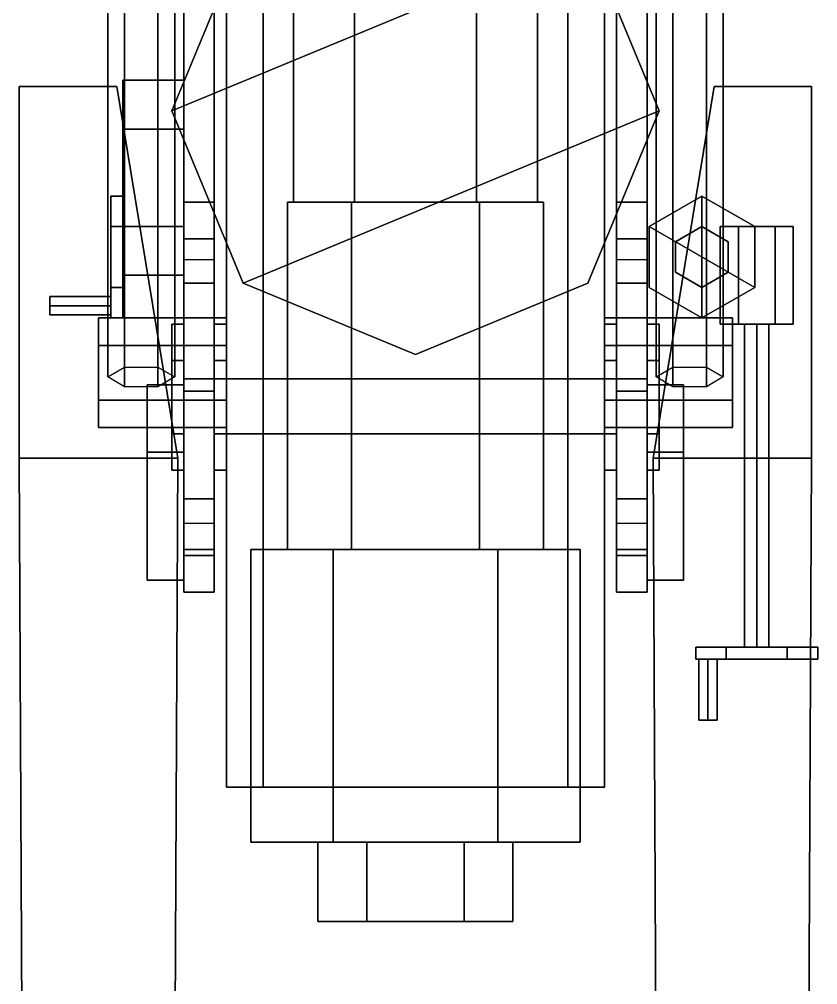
# Model space of a CAD drawing. Header units: millimetres. Extents: x -1.2 to 1.2, y -5 to 5.4.
# Drawn here: x -0.65 to 0.66, y -1.434 to 0.15 of the extents above; entities that cross this region are included whole.
import ezdxf

# ---------------------------------------------------------------- set-up
doc = ezdxf.new("R2010")
doc.units = ezdxf.units.MM
for name, color, linetype in [('gun', 1, 'Continuous'), ('hydr2', 4, 'Continuous'), ('legs', 5, 'Continuous'), ('sleeve', 5, 'Continuous'), ('turret', 3, 'Continuous')]:
    doc.layers.add(name, color=color, linetype=linetype)

msp = doc.modelspace()

# ---------------------------------------------------------------- linework, layer by layer
at = {"layer": 'gun'}
for points in [[(-0.1, 0.44, 2.1232), (-0.2, 0.44, 1.95), (-0.2, -0.15, 1.95), (-0.1, -0.15, 2.1232)], [(-0.2, 0.44, 1.95), (-0.1, 0.44, 1.7768), (-0.1, -0.15, 1.7768), (-0.2, -0.15, 1.95)], [(0.1, 0.44, 2.1232), (-0.1, 0.44, 2.1232), (-0.1, -0.15, 2.1232), (0.1, -0.15, 2.1232)], [(-0.1, 0.44, 1.7768), (0.1, 0.44, 1.7768), (0.1, -0.15, 1.7768), (-0.1, -0.15, 1.7768)], [(0.2, 0.44, 1.95), (0.1, 0.44, 2.1232), (0.1, -0.15, 2.1232), (0.2, -0.15, 1.95)], [(0.1, 0.44, 1.7768), (0.2, 0.44, 1.95), (0.2, -0.15, 1.95), (0.1, -0.15, 1.7768)], [(-0.105, -0.15, 2.1319), (-0.21, -0.15, 1.95), (-0.21, -0.72, 1.95), (-0.105, -0.72, 2.1319)], [(-0.21, -0.15, 1.95), (-0.105, -0.15, 1.7681), (-0.105, -0.72, 1.7681), (-0.21, -0.72, 1.95)], [(0.21, -0.15, 1.95), (-0.21, -0.15, 1.95), (-0.105, -0.15, 2.1319), (0.105, -0.15, 2.1319)], [(0.105, -0.15, 1.7681), (-0.105, -0.15, 1.7681), (-0.21, -0.15, 1.95), (0.21, -0.15, 1.95)], [(0.105, -0.15, 2.1319), (-0.105, -0.15, 2.1319), (-0.105, -0.72, 2.1319), (0.105, -0.72, 2.1319)], [(-0.105, -0.15, 1.7681), (0.105, -0.15, 1.7681), (0.105, -0.72, 1.7681), (-0.105, -0.72, 1.7681)], [(0.21, -0.15, 1.95), (0.105, -0.15, 2.1319), (0.105, -0.72, 2.1319), (0.21, -0.72, 1.95)], [(0.105, -0.15, 1.7681), (0.21, -0.15, 1.95), (0.21, -0.72, 1.95), (0.105, -0.72, 1.7681)], [(-0.135, -0.72, 2.1838), (-0.27, -0.72, 1.95), (-0.27, -1.2, 1.95), (-0.135, -1.2, 2.1838)], [(-0.27, -0.72, 1.95), (-0.135, -0.72, 1.7162), (-0.135, -1.2, 1.7162), (-0.27, -1.2, 1.95)], [(0.27, -0.72, 1.95), (-0.27, -0.72, 1.95), (-0.135, -0.72, 2.1838), (0.135, -0.72, 2.1838)], [(0.135, -0.72, 1.7162), (-0.135, -0.72, 1.7162), (-0.27, -0.72, 1.95), (0.27, -0.72, 1.95)], [(0.135, -0.72, 2.1838), (-0.135, -0.72, 2.1838), (-0.135, -1.2, 2.1838), (0.135, -1.2, 2.1838)], [(-0.135, -0.72, 1.7162), (0.135, -0.72, 1.7162), (0.135, -1.2, 1.7162), (-0.135, -1.2, 1.7162)], [(0.27, -0.72, 1.95), (0.135, -0.72, 2.1838), (0.135, -1.2, 2.1838), (0.27, -1.2, 1.95)], [(0.135, -0.72, 1.7162), (0.27, -0.72, 1.95), (0.27, -1.2, 1.95), (0.135, -1.2, 1.7162)], [(0.135, -1.2, 2.1838), (-0.135, -1.2, 2.1838), (-0.27, -1.2, 1.95), (0.27, -1.2, 1.95)], [(0.27, -1.2, 1.95), (-0.27, -1.2, 1.95), (-0.135, -1.2, 1.7162), (0.135, -1.2, 1.7162)], [(-0.08, -1.2, 2.0886), (-0.16, -1.2, 1.95), (-0.16, -1.33, 1.95), (-0.08, -1.33, 2.0886)], [(-0.16, -1.2, 1.95), (-0.08, -1.2, 1.8114), (-0.08, -1.33, 1.8114), (-0.16, -1.33, 1.95)], [(0.08, -1.2, 2.0886), (-0.08, -1.2, 2.0886), (-0.08, -1.33, 2.0886), (0.08, -1.33, 2.0886)], [(-0.08, -1.2, 1.8114), (0.08, -1.2, 1.8114), (0.08, -1.33, 1.8114), (-0.08, -1.33, 1.8114)], [(0.16, -1.2, 1.95), (0.08, -1.2, 2.0886), (0.08, -1.33, 2.0886), (0.16, -1.33, 1.95)], [(0.08, -1.2, 1.8114), (0.16, -1.2, 1.95), (0.16, -1.33, 1.95), (0.08, -1.33, 1.8114)], [(0.08, -1.33, 2.0886), (-0.08, -1.33, 2.0886), (-0.16, -1.33, 1.95), (0.16, -1.33, 1.95)], [(0.16, -1.33, 1.95), (-0.16, -1.33, 1.95), (-0.08, -1.33, 1.8114), (0.08, -1.33, 1.8114)]]:
    msp.add_3dface(points, dxfattribs=at)
at = {"layer": 'hydr2'}
for points in [[(-0.4775, 0.6049, 1.9437), (-0.505, 0.5886, 1.8989), (-0.505, -0.4368, 2.2721), (-0.4775, -0.4205, 2.3169)], [(-0.4225, 0.6049, 1.9437), (-0.4775, 0.6049, 1.9437), (-0.4775, -0.4205, 2.3169), (-0.4225, -0.4205, 2.3169)], [(-0.395, 0.5886, 1.8989), (-0.4225, 0.6049, 1.9437), (-0.4225, -0.4205, 2.3169), (-0.395, -0.4368, 2.2721)], [(0.4225, 0.6049, 1.9437), (0.395, 0.5886, 1.8989), (0.395, -0.4368, 2.2721), (0.4225, -0.4205, 2.3169)], [(0.4775, 0.6049, 1.9437), (0.4225, 0.6049, 1.9437), (0.4225, -0.4205, 2.3169), (0.4775, -0.4205, 2.3169)], [(0.505, 0.5886, 1.8989), (0.4775, 0.6049, 1.9437), (0.4775, -0.4205, 2.3169), (0.505, -0.4368, 2.2721)], [(-0.505, 0.5886, 1.8989), (-0.4775, 0.5723, 1.8541), (-0.4775, -0.4531, 2.2273), (-0.505, -0.4368, 2.2721)], [(-0.4225, 0.5723, 1.8541), (-0.395, 0.5886, 1.8989), (-0.395, -0.4368, 2.2721), (-0.4225, -0.4531, 2.2273)], [(0.395, 0.5886, 1.8989), (0.4225, 0.5723, 1.8541), (0.4225, -0.4531, 2.2273), (0.395, -0.4368, 2.2721)], [(0.4775, 0.5723, 1.8541), (0.505, 0.5886, 1.8989), (0.505, -0.4368, 2.2721), (0.4775, -0.4531, 2.2273)], [(-0.4775, 0.5723, 1.8541), (-0.4225, 0.5723, 1.8541), (-0.4225, -0.4531, 2.2273), (-0.4775, -0.4531, 2.2273)], [(0.4225, 0.5723, 1.8541), (0.4775, 0.5723, 1.8541), (0.4775, -0.4531, 2.2273), (0.4225, -0.4531, 2.2273)], [(-0.52, -0.34, 2.27), (-0.52, -0.385, 2.3479), (-0.31, -0.385, 2.3479), (-0.31, -0.34, 2.27)], [(-0.52, -0.385, 2.1921), (-0.52, -0.34, 2.27), (-0.31, -0.34, 2.27), (-0.31, -0.385, 2.1921)], [(-0.52, -0.34, 2.27), (-0.52, -0.52, 2.27), (-0.52, -0.475, 2.3479), (-0.52, -0.385, 2.3479)], [(-0.52, -0.385, 2.1921), (-0.52, -0.475, 2.1921), (-0.52, -0.52, 2.27), (-0.52, -0.34, 2.27)], [(-0.31, -0.475, 2.1921), (-0.31, -0.385, 2.1921), (-0.31, -0.34, 2.27), (-0.31, -0.52, 2.27)], [(-0.31, -0.52, 2.27), (-0.31, -0.34, 2.27), (-0.31, -0.385, 2.3479), (-0.31, -0.475, 2.3479)], [(0.52, -0.34, 2.27), (0.52, -0.385, 2.1921), (0.31, -0.385, 2.1921), (0.31, -0.34, 2.27)], [(0.52, -0.385, 2.3479), (0.52, -0.34, 2.27), (0.31, -0.34, 2.27), (0.31, -0.385, 2.3479)], [(0.31, -0.52, 2.27), (0.31, -0.34, 2.27), (0.31, -0.385, 2.1921), (0.31, -0.475, 2.1921)], [(0.31, -0.475, 2.3479), (0.31, -0.385, 2.3479), (0.31, -0.34, 2.27), (0.31, -0.52, 2.27)], [(0.52, -0.475, 2.1921), (0.52, -0.385, 2.1921), (0.52, -0.34, 2.27), (0.52, -0.52, 2.27)], [(0.52, -0.52, 2.27), (0.52, -0.34, 2.27), (0.52, -0.385, 2.3479), (0.52, -0.475, 2.3479)], [(-0.52, -0.385, 2.3479), (-0.52, -0.475, 2.3479), (-0.31, -0.475, 2.3479), (-0.31, -0.385, 2.3479)], [(-0.52, -0.475, 2.1921), (-0.52, -0.385, 2.1921), (-0.31, -0.385, 2.1921), (-0.31, -0.475, 2.1921)], [(0.52, -0.475, 2.3479), (0.52, -0.385, 2.3479), (0.31, -0.385, 2.3479), (0.31, -0.475, 2.3479)], [(0.52, -0.385, 2.1921), (0.52, -0.475, 2.1921), (0.31, -0.475, 2.1921), (0.31, -0.385, 2.1921)], [(-0.52, -0.475, 2.3479), (-0.52, -0.52, 2.27), (-0.31, -0.52, 2.27), (-0.31, -0.475, 2.3479)], [(-0.52, -0.52, 2.27), (-0.52, -0.475, 2.1921), (-0.31, -0.475, 2.1921), (-0.31, -0.52, 2.27)], [(0.52, -0.475, 2.1921), (0.52, -0.52, 2.27), (0.31, -0.52, 2.27), (0.31, -0.475, 2.1921)], [(0.52, -0.52, 2.27), (0.52, -0.475, 2.3479), (0.31, -0.475, 2.3479), (0.31, -0.52, 2.27)]]:
    msp.add_3dface(points, dxfattribs=at)
at = {"layer": 'legs'}
for points in [[(-0.65, 0.04, 0.44), (-0.65, -0.57, 0.44), (-0.65, -0.57, 0.91), (-0.65, 0.04, 0.91)], [(-0.49, 0.04, 0.44), (-0.39, -0.57, 0.44), (-0.65, -0.57, 0.44), (-0.65, 0.04, 0.44)], [(-0.65, 0.04, 0.91), (-0.65, -0.57, 0.91), (-0.39, -0.57, 0.91), (-0.49, 0.04, 0.91)], [(-0.49, 0.04, 0.91), (-0.49, 0.04, 0.44), (-0.65, 0.04, 0.44), (-0.65, 0.04, 0.91)], [(-0.39, -0.57, 0.91), (-0.39, -0.57, 0.44), (-0.49, 0.04, 0.44), (-0.49, 0.04, 0.91)], [(0.49, 0.04, 0.44), (0.39, -0.57, 0.44), (0.39, -0.57, 0.91), (0.49, 0.04, 0.91)], [(0.65, 0.04, 0.44), (0.65, -0.57, 0.44), (0.39, -0.57, 0.44), (0.49, 0.04, 0.44)], [(0.49, 0.04, 0.91), (0.39, -0.57, 0.91), (0.65, -0.57, 0.91), (0.65, 0.04, 0.91)], [(0.65, 0.04, 0.91), (0.65, 0.04, 0.44), (0.49, 0.04, 0.44), (0.49, 0.04, 0.91)], [(0.65, -0.57, 0.91), (0.65, -0.57, 0.44), (0.65, 0.04, 0.44), (0.65, 0.04, 0.91)], [(-0.65, -0.57, 0.44), (-0.63, -4.8, 0.44), (-0.63, -4.8, 0.58), (-0.65, -0.57, 0.91)], [(-0.65, -0.57, 0.91), (-0.63, -4.8, 0.58), (-0.41, -4.8, 0.58), (-0.39, -0.57, 0.91)], [(-0.39, -0.57, 0.44), (-0.41, -4.8, 0.44), (-0.63, -4.8, 0.44), (-0.65, -0.57, 0.44)], [(-0.39, -0.57, 0.91), (-0.39, -0.57, 0.44), (-0.65, -0.57, 0.44), (-0.65, -0.57, 0.91)], [(-0.65, -0.57, 0.91), (-0.65, -0.57, 0.44), (-0.39, -0.57, 0.44), (-0.39, -0.57, 0.91)], [(-0.41, -4.8, 0.58), (-0.41, -4.8, 0.44), (-0.39, -0.57, 0.44), (-0.39, -0.57, 0.91)], [(0.39, -0.57, 0.44), (0.41, -4.8, 0.44), (0.41, -4.8, 0.58), (0.39, -0.57, 0.91)], [(0.65, -0.57, 0.91), (0.65, -0.57, 0.44), (0.39, -0.57, 0.44), (0.39, -0.57, 0.91)], [(0.39, -0.57, 0.91), (0.41, -4.8, 0.58), (0.63, -4.8, 0.58), (0.65, -0.57, 0.91)], [(0.65, -0.57, 0.44), (0.63, -4.8, 0.44), (0.41, -4.8, 0.44), (0.39, -0.57, 0.44)], [(0.39, -0.57, 0.91), (0.39, -0.57, 0.44), (0.65, -0.57, 0.44), (0.65, -0.57, 0.91)], [(0.63, -4.8, 0.58), (0.63, -4.8, 0.44), (0.65, -0.57, 0.44), (0.65, -0.57, 0.91)]]:
    msp.add_3dface(points, dxfattribs=at)
at = {"layer": 'sleeve'}
for points in [[(-0.25, 1.55, 1.39), (-0.25, -0.53, 1.39), (-0.31, -0.53, 1.45), (-0.31, 1.55, 1.45)], [(-0.31, 1.55, 1.45), (-0.31, -0.53, 1.45), (-0.31, -0.53, 1.76), (-0.31, 1.55, 1.76)], [(-0.31, 1.55, 1.76), (-0.31, -0.53, 1.76), (0.31, -0.53, 1.76), (0.31, 1.55, 1.76)], [(0.25, 1.55, 1.39), (0.25, -0.53, 1.39), (-0.25, -0.53, 1.39), (-0.25, 1.55, 1.39)], [(0.31, -0.53, 1.45), (0.25, -0.53, 1.39), (0.25, 1.55, 1.39), (0.31, 1.55, 1.45)], [(0.31, -0.53, 1.76), (0.31, -0.53, 1.45), (0.31, 1.55, 1.45), (0.31, 1.55, 1.76)], [(-0.38, -0.41, 1.9939), (-0.38, -0.35, 1.89), (-0.4, -0.35, 1.89), (-0.4, -0.41, 1.9939)], [(-0.38, -0.35, 1.89), (-0.38, -0.41, 1.7861), (-0.4, -0.41, 1.7861), (-0.4, -0.35, 1.89)], [(-0.4, -0.53, 1.7861), (-0.4, -0.41, 1.9939), (-0.4, -0.35, 1.89), (-0.4, -0.41, 1.7861)], [(-0.31, -0.41, 1.9939), (-0.31, -0.35, 1.89), (-0.33, -0.35, 1.89), (-0.33, -0.41, 1.9939)], [(-0.31, -0.35, 1.89), (-0.31, -0.41, 1.7861), (-0.33, -0.41, 1.7861), (-0.33, -0.35, 1.89)], [(0.33, -0.41, 1.9939), (0.33, -0.35, 1.89), (0.31, -0.35, 1.89), (0.31, -0.41, 1.9939)], [(0.33, -0.35, 1.89), (0.33, -0.41, 1.7861), (0.31, -0.41, 1.7861), (0.31, -0.35, 1.89)], [(0.4, -0.41, 1.9939), (0.4, -0.35, 1.89), (0.38, -0.35, 1.89), (0.38, -0.41, 1.9939)], [(0.4, -0.35, 1.89), (0.4, -0.41, 1.7861), (0.38, -0.41, 1.7861), (0.38, -0.35, 1.89)], [(0.4, -0.41, 1.7861), (0.4, -0.35, 1.89), (0.4, -0.41, 1.9939), (0.4, -0.53, 1.7861)], [(-0.38, -0.53, 1.9939), (-0.38, -0.41, 1.9939), (-0.4, -0.41, 1.9939), (-0.4, -0.53, 1.9939)], [(-0.38, -0.41, 1.7861), (-0.38, -0.53, 1.7861), (-0.4, -0.53, 1.7861), (-0.4, -0.41, 1.7861)], [(-0.4, -0.59, 1.89), (-0.4, -0.53, 1.9939), (-0.4, -0.41, 1.9939), (-0.4, -0.53, 1.7861)], [(-0.31, -0.53, 1.9939), (-0.31, -0.41, 1.9939), (-0.33, -0.41, 1.9939), (-0.33, -0.53, 1.9939)], [(-0.31, -0.41, 1.7861), (-0.31, -0.53, 1.7861), (-0.33, -0.53, 1.7861), (-0.33, -0.41, 1.7861)], [(0.33, -0.53, 1.9939), (0.33, -0.41, 1.9939), (0.31, -0.41, 1.9939), (0.31, -0.53, 1.9939)], [(0.33, -0.41, 1.7861), (0.33, -0.53, 1.7861), (0.31, -0.53, 1.7861), (0.31, -0.41, 1.7861)], [(0.4, -0.53, 1.9939), (0.4, -0.41, 1.9939), (0.38, -0.41, 1.9939), (0.38, -0.53, 1.9939)], [(0.4, -0.41, 1.7861), (0.4, -0.53, 1.7861), (0.38, -0.53, 1.7861), (0.38, -0.41, 1.7861)], [(0.4, -0.53, 1.7861), (0.4, -0.41, 1.9939), (0.4, -0.53, 1.9939), (0.4, -0.59, 1.89)], [(-0.38, -0.59, 1.89), (-0.38, -0.53, 1.9939), (-0.4, -0.53, 1.9939), (-0.4, -0.59, 1.89)], [(-0.38, -0.53, 1.7861), (-0.38, -0.59, 1.89), (-0.4, -0.59, 1.89), (-0.4, -0.53, 1.7861)], [(-0.31, -0.59, 1.89), (-0.31, -0.53, 1.9939), (-0.33, -0.53, 1.9939), (-0.33, -0.59, 1.89)], [(-0.31, -0.53, 1.7861), (-0.31, -0.59, 1.89), (-0.33, -0.59, 1.89), (-0.33, -0.53, 1.7861)], [(-0.31, -0.53, 1.45), (-0.25, -0.53, 1.39), (0.25, -0.53, 1.39), (0.31, -0.53, 1.45)], [(-0.31, -0.53, 1.76), (-0.31, -0.53, 1.45), (0.31, -0.53, 1.45), (0.31, -0.53, 1.76)], [(-0.31, -0.53, 1.45), (-0.31, -1.11, 1.45), (-0.31, -1.11, 1.76), (-0.31, -0.53, 1.76)], [(-0.25, -0.53, 1.39), (-0.25, -1.11, 1.39), (-0.31, -1.11, 1.45), (-0.31, -0.53, 1.45)], [(-0.31, -1.11, 1.76), (-0.31, -1.11, 1.45), (-0.31, -0.53, 1.45), (-0.31, -0.53, 1.76)], [(-0.31, -1.11, 1.45), (-0.25, -1.11, 1.39), (-0.25, -0.53, 1.39), (-0.31, -0.53, 1.45)], [(0.25, -0.53, 1.39), (0.25, -1.11, 1.39), (-0.25, -1.11, 1.39), (-0.25, -0.53, 1.39)], [(-0.25, -0.53, 1.39), (-0.25, -1.11, 1.39), (0.25, -1.11, 1.39), (0.25, -0.53, 1.39)], [(0.31, -1.11, 1.45), (0.25, -1.11, 1.39), (0.25, -0.53, 1.39), (0.31, -0.53, 1.45)], [(0.25, -0.53, 1.39), (0.25, -1.11, 1.39), (0.31, -1.11, 1.45), (0.31, -0.53, 1.45)], [(0.31, -1.11, 1.76), (0.31, -1.11, 1.45), (0.31, -0.53, 1.45), (0.31, -0.53, 1.76)], [(0.31, -0.53, 1.45), (0.31, -1.11, 1.45), (0.31, -1.11, 1.76), (0.31, -0.53, 1.76)], [(0.33, -0.59, 1.89), (0.33, -0.53, 1.9939), (0.31, -0.53, 1.9939), (0.31, -0.59, 1.89)], [(0.33, -0.53, 1.7861), (0.33, -0.59, 1.89), (0.31, -0.59, 1.89), (0.31, -0.53, 1.7861)], [(0.4, -0.59, 1.89), (0.4, -0.53, 1.9939), (0.38, -0.53, 1.9939), (0.38, -0.59, 1.89)], [(0.4, -0.53, 1.7861), (0.4, -0.59, 1.89), (0.38, -0.59, 1.89), (0.38, -0.53, 1.7861)]]:
    msp.add_3dface(points, dxfattribs=at)
at = {"layer": 'turret'}
for points in [[(0, 0.4, 1.32), (-0.2828, 0.2828, 1.32), (-0.4, 0, 1.32), (0.2828, 0.2828, 1.32)], [(-0.2828, 0.2828, 1.08), (-0.4, 0, 1.08), (-0.4, 0, 1.32), (-0.2828, 0.2828, 1.32)], [(0.2828, 0.2828, 1.32), (-0.4, 0, 1.32), (-0.2828, -0.2828, 1.32), (0.4, 0, 1.32)], [(-0.38, 0.28, 1.32), (-0.38, -0.44, 1.32), (-0.38, -0.72, 1.67), (-0.38, -0.15, 1.75)], [(-0.33, -0.15, 1.75), (-0.33, 0.28, 1.32), (-0.38, 0.28, 1.32), (-0.38, -0.15, 1.75)], [(0.38, 0.28, 1.27), (0.38, -0.44, 1.27), (-0.38, -0.44, 1.27), (-0.38, 0.28, 1.27)], [(-0.38, 0.28, 1.27), (-0.38, -0.44, 1.27), (-0.38, -0.44, 1.32), (-0.38, 0.28, 1.32)], [(-0.33, -0.72, 1.67), (-0.33, -0.44, 1.32), (-0.33, 0.28, 1.32), (-0.33, -0.15, 1.75)], [(-0.33, -0.44, 1.32), (0.33, -0.44, 1.32), (0.33, 0.28, 1.32), (-0.33, 0.28, 1.32)], [(0.4, 0, 1.08), (0.2828, 0.2828, 1.08), (0.2828, 0.2828, 1.32), (0.4, 0, 1.32)], [(0.38, -0.15, 1.75), (0.38, 0.28, 1.32), (0.33, 0.28, 1.32), (0.33, -0.15, 1.75)], [(0.33, 0.28, 1.32), (0.33, -0.44, 1.32), (0.33, -0.72, 1.67), (0.33, -0.15, 1.75)], [(0.38, -0.72, 1.67), (0.38, -0.44, 1.32), (0.38, 0.28, 1.32), (0.38, -0.15, 1.75)], [(0.38, 0.28, 1.32), (0.38, -0.44, 1.32), (0.38, -0.44, 1.27), (0.38, 0.28, 1.27)], [(-0.38, -0.03, 1.5886), (-0.38, 0.05, 1.45), (-0.48, 0.05, 1.45), (-0.48, -0.03, 1.5886)], [(-0.38, 0.05, 1.45), (-0.38, -0.03, 1.3114), (-0.48, -0.03, 1.3114), (-0.48, 0.05, 1.45)], [(-0.48, -0.19, 1.5886), (-0.48, -0.03, 1.5886), (-0.48, 0.05, 1.45), (-0.48, -0.27, 1.45)], [(-0.48, -0.27, 1.45), (-0.48, 0.05, 1.45), (-0.48, -0.03, 1.3114), (-0.48, -0.19, 1.3114)], [(-0.4, 0, 1.08), (-0.2828, -0.2828, 1.08), (-0.2828, -0.2828, 1.32), (-0.4, 0, 1.32)], [(0.2828, -0.2828, 1.08), (0.4, 0, 1.08), (0.4, 0, 1.32), (0.2828, -0.2828, 1.32)], [(0.4, 0, 1.32), (-0.2828, -0.2828, 1.32), (0, -0.4, 1.32), (0.2828, -0.2828, 1.32)], [(-0.38, -0.19, 1.5886), (-0.38, -0.03, 1.5886), (-0.48, -0.03, 1.5886), (-0.48, -0.19, 1.5886)], [(-0.38, -0.03, 1.3114), (-0.38, -0.19, 1.3114), (-0.48, -0.19, 1.3114), (-0.48, -0.03, 1.3114)], [(-0.48, -0.19, 1.5366), (-0.48, -0.14, 1.45), (-0.5, -0.14, 1.45), (-0.5, -0.19, 1.5366)], [(-0.48, -0.14, 1.45), (-0.48, -0.19, 1.3634), (-0.5, -0.19, 1.3634), (-0.5, -0.14, 1.45)], [(-0.5, -0.29, 1.5366), (-0.5, -0.19, 1.5366), (-0.5, -0.14, 1.45), (-0.5, -0.34, 1.45)], [(-0.5, -0.34, 1.45), (-0.5, -0.14, 1.45), (-0.5, -0.19, 1.3634), (-0.5, -0.29, 1.3634)], [(-0.48, -0.34, 1.45), (-0.48, -0.14, 1.45), (-0.48, -0.19, 1.5366), (-0.48, -0.29, 1.5366)], [(-0.48, -0.29, 1.3634), (-0.48, -0.19, 1.3634), (-0.48, -0.14, 1.45), (-0.48, -0.34, 1.45)], [(0.47, -0.14, 1.22), (0.3834, -0.19, 1.22), (0.3834, -0.19, 1.32), (0.47, -0.14, 1.32)], [(0.3834, -0.19, 1.32), (0.5566, -0.29, 1.32), (0.5566, -0.19, 1.32), (0.47, -0.14, 1.32)], [(0.3834, -0.29, 1.22), (0.3834, -0.19, 1.22), (0.47, -0.14, 1.22), (0.47, -0.34, 1.22)], [(0.5566, -0.19, 1.22), (0.47, -0.14, 1.22), (0.47, -0.14, 1.32), (0.5566, -0.19, 1.32)], [(0.47, -0.34, 1.22), (0.47, -0.14, 1.22), (0.5566, -0.19, 1.22), (0.5566, -0.29, 1.22)], [(-0.33, -0.73, 1.97), (-0.33, -0.15, 1.75), (-0.38, -0.15, 1.75), (-0.38, -0.73, 1.97)], [(-0.38, -0.15, 1.75), (-0.38, -0.72, 1.67), (-0.38, -0.79, 1.84), (-0.38, -0.73, 1.97)], [(-0.33, -0.79, 1.84), (-0.33, -0.72, 1.67), (-0.33, -0.15, 1.75), (-0.33, -0.73, 1.97)], [(0.33, -0.15, 1.75), (0.33, -0.72, 1.67), (0.33, -0.79, 1.84), (0.33, -0.73, 1.97)], [(0.38, -0.73, 1.97), (0.38, -0.15, 1.75), (0.33, -0.15, 1.75), (0.33, -0.73, 1.97)], [(0.38, -0.79, 1.84), (0.38, -0.72, 1.67), (0.38, -0.15, 1.75), (0.38, -0.73, 1.97)], [(-0.48, -0.29, 1.5366), (-0.48, -0.19, 1.5366), (-0.5, -0.19, 1.5366), (-0.5, -0.29, 1.5366)], [(-0.48, -0.19, 1.3634), (-0.48, -0.29, 1.3634), (-0.5, -0.29, 1.3634), (-0.5, -0.19, 1.3634)], [(-0.38, -0.27, 1.45), (-0.38, -0.19, 1.5886), (-0.48, -0.19, 1.5886), (-0.48, -0.27, 1.45)], [(-0.38, -0.19, 1.3114), (-0.38, -0.27, 1.45), (-0.48, -0.27, 1.45), (-0.48, -0.19, 1.3114)], [(0.3834, -0.19, 1.22), (0.3834, -0.29, 1.22), (0.3834, -0.29, 1.32), (0.3834, -0.19, 1.32)], [(0.3834, -0.29, 1.32), (0.47, -0.34, 1.32), (0.5566, -0.29, 1.32), (0.3834, -0.19, 1.32)], [(0.47, -0.19, 1.12), (0.4267, -0.215, 1.12), (0.4267, -0.215, 1.22), (0.47, -0.19, 1.22)], [(0.47, -0.19, 1.12), (0.47, -0.29, 1.12), (0.4267, -0.265, 1.12), (0.4267, -0.215, 1.12)], [(0.5133, -0.215, 1.12), (0.47, -0.19, 1.12), (0.47, -0.19, 1.22), (0.5133, -0.215, 1.22)], [(0.5133, -0.215, 1.12), (0.5133, -0.265, 1.12), (0.47, -0.29, 1.12), (0.47, -0.19, 1.12)], [(0.53, -0.19, 1.322), (0.5, -0.19, 1.27), (0.5, -0.35, 1.27), (0.53, -0.35, 1.322)], [(0.5, -0.19, 1.27), (0.53, -0.19, 1.218), (0.53, -0.35, 1.218), (0.5, -0.35, 1.27)], [(0.62, -0.19, 1.27), (0.5, -0.19, 1.27), (0.53, -0.19, 1.322), (0.59, -0.19, 1.322)], [(0.59, -0.19, 1.218), (0.53, -0.19, 1.218), (0.5, -0.19, 1.27), (0.62, -0.19, 1.27)], [(0.59, -0.19, 1.322), (0.53, -0.19, 1.322), (0.53, -0.35, 1.322), (0.59, -0.35, 1.322)], [(0.53, -0.19, 1.218), (0.59, -0.19, 1.218), (0.59, -0.35, 1.218), (0.53, -0.35, 1.218)], [(0.5566, -0.29, 1.22), (0.5566, -0.19, 1.22), (0.5566, -0.19, 1.32), (0.5566, -0.29, 1.32)], [(0.62, -0.19, 1.27), (0.59, -0.19, 1.322), (0.59, -0.35, 1.322), (0.62, -0.35, 1.27)], [(0.59, -0.19, 1.218), (0.62, -0.19, 1.27), (0.62, -0.35, 1.27), (0.59, -0.35, 1.218)], [(-0.33, -0.2832, 2.0468), (-0.33, -0.21, 1.87), (-0.38, -0.21, 1.87), (-0.38, -0.2832, 2.0468)], [(-0.33, -0.21, 1.87), (-0.33, -0.2448, 1.786), (-0.38, -0.2448, 1.786), (-0.38, -0.21, 1.87)], [(-0.38, -0.21, 1.87), (-0.38, -0.2448, 1.786), (-0.38, -0.6769, 1.9499), (-0.38, -0.6368, 2.0468)], [(-0.38, -0.2832, 2.0468), (-0.38, -0.21, 1.87), (-0.38, -0.6368, 2.0468), (-0.38, -0.46, 2.12)], [(-0.33, -0.6368, 2.0468), (-0.33, -0.21, 1.87), (-0.33, -0.2832, 2.0468), (-0.33, -0.46, 2.12)], [(-0.33, -0.6769, 1.9499), (-0.33, -0.2448, 1.786), (-0.33, -0.21, 1.87), (-0.33, -0.6368, 2.0468)], [(0.33, -0.2832, 2.0468), (0.33, -0.21, 1.87), (0.33, -0.6368, 2.0468), (0.33, -0.46, 2.12)], [(0.33, -0.21, 1.87), (0.33, -0.2448, 1.786), (0.33, -0.6769, 1.9499), (0.33, -0.6368, 2.0468)], [(0.38, -0.2832, 2.0468), (0.38, -0.21, 1.87), (0.33, -0.21, 1.87), (0.33, -0.2832, 2.0468)], [(0.38, -0.21, 1.87), (0.38, -0.2448, 1.786), (0.33, -0.2448, 1.786), (0.33, -0.21, 1.87)], [(0.38, -0.6769, 1.9499), (0.38, -0.2448, 1.786), (0.38, -0.21, 1.87), (0.38, -0.6368, 2.0468)], [(0.38, -0.6368, 2.0468), (0.38, -0.21, 1.87), (0.38, -0.2832, 2.0468), (0.38, -0.46, 2.12)], [(0.4267, -0.215, 1.12), (0.4267, -0.265, 1.12), (0.4267, -0.265, 1.22), (0.4267, -0.215, 1.22)], [(0.5133, -0.265, 1.12), (0.5133, -0.215, 1.12), (0.5133, -0.215, 1.22), (0.5133, -0.265, 1.22)], [(0.4267, -0.265, 1.12), (0.47, -0.29, 1.12), (0.47, -0.29, 1.22), (0.4267, -0.265, 1.22)], [(0.47, -0.29, 1.12), (0.5133, -0.265, 1.12), (0.5133, -0.265, 1.22), (0.47, -0.29, 1.22)], [(-0.33, -0.46, 2.12), (-0.33, -0.2832, 2.0468), (-0.38, -0.2832, 2.0468), (-0.38, -0.46, 2.12)], [(-0.2828, -0.2828, 1.08), (0, -0.4, 1.08), (0, -0.4, 1.32), (-0.2828, -0.2828, 1.32)], [(0, -0.4, 1.08), (0.2828, -0.2828, 1.08), (0.2828, -0.2828, 1.32), (0, -0.4, 1.32)], [(0.38, -0.46, 2.12), (0.38, -0.2832, 2.0468), (0.33, -0.2832, 2.0468), (0.33, -0.46, 2.12)], [(-0.48, -0.34, 1.45), (-0.48, -0.29, 1.5366), (-0.5, -0.29, 1.5366), (-0.5, -0.34, 1.45)], [(-0.48, -0.29, 1.3634), (-0.48, -0.34, 1.45), (-0.5, -0.34, 1.45), (-0.5, -0.29, 1.3634)], [(0.3834, -0.29, 1.22), (0.47, -0.34, 1.22), (0.47, -0.34, 1.32), (0.3834, -0.29, 1.32)], [(0.47, -0.34, 1.22), (0.5566, -0.29, 1.22), (0.5566, -0.29, 1.32), (0.47, -0.34, 1.32)], [(-0.5, -0.32, 1.465), (-0.5, -0.305, 1.45), (-0.6, -0.305, 1.45), (-0.6, -0.32, 1.465)], [(-0.5, -0.305, 1.45), (-0.5, -0.32, 1.435), (-0.6, -0.32, 1.435), (-0.6, -0.305, 1.45)], [(-0.6, -0.32, 1.465), (-0.6, -0.305, 1.45), (-0.6, -0.32, 1.435), (-0.6, -0.335, 1.45)], [(-0.5, -0.335, 1.45), (-0.5, -0.32, 1.465), (-0.6, -0.32, 1.465), (-0.6, -0.335, 1.45)], [(-0.5, -0.32, 1.435), (-0.5, -0.335, 1.45), (-0.6, -0.335, 1.45), (-0.6, -0.32, 1.435)], [(0.59, -0.35, 1.322), (0.53, -0.35, 1.322), (0.5, -0.35, 1.27), (0.62, -0.35, 1.27)], [(0.62, -0.35, 1.27), (0.5, -0.35, 1.27), (0.53, -0.35, 1.218), (0.59, -0.35, 1.218)], [(0.56, -0.88, 1.25), (0.54, -0.88, 1.27), (0.54, -0.35, 1.27), (0.56, -0.35, 1.25)], [(0.54, -0.88, 1.27), (0.56, -0.88, 1.29), (0.56, -0.35, 1.29), (0.54, -0.35, 1.27)], [(0.58, -0.88, 1.27), (0.56, -0.88, 1.25), (0.56, -0.35, 1.25), (0.58, -0.35, 1.27)], [(0.56, -0.88, 1.29), (0.58, -0.88, 1.27), (0.58, -0.35, 1.27), (0.56, -0.35, 1.29)], [(-0.38, -0.72, 1.67), (-0.38, -0.44, 1.32), (-0.33, -0.44, 1.32), (-0.33, -0.72, 1.67)], [(-0.38, -0.44, 1.27), (0.38, -0.44, 1.27), (0.38, -0.44, 1.32), (-0.38, -0.44, 1.32)], [(0.33, -0.72, 1.67), (0.33, -0.44, 1.32), (0.38, -0.44, 1.32), (0.38, -0.72, 1.67)], [(-0.44, -0.45, 1.79), (-0.44, -0.77, 1.89), (-0.44, -0.56, 2.5), (-0.44, -0.45, 2.45)], [(-0.38, -0.45, 2.45), (-0.38, -0.45, 1.79), (-0.44, -0.45, 1.79), (-0.44, -0.45, 2.45)], [(-0.44, -0.45, 2.45), (-0.44, -0.56, 2.5), (-0.38, -0.56, 2.5), (-0.38, -0.45, 2.45)], [(-0.38, -0.45, 1.79), (-0.38, -0.77, 1.89), (-0.44, -0.77, 1.89), (-0.44, -0.45, 1.79)], [(-0.38, -0.56, 2.5), (-0.38, -0.77, 1.89), (-0.38, -0.45, 1.79), (-0.38, -0.45, 2.45)], [(0.44, -0.45, 1.79), (0.44, -0.77, 1.89), (0.38, -0.77, 1.89), (0.38, -0.45, 1.79)], [(0.44, -0.45, 2.45), (0.44, -0.45, 1.79), (0.38, -0.45, 1.79), (0.38, -0.45, 2.45)], [(0.38, -0.45, 1.79), (0.38, -0.77, 1.89), (0.38, -0.56, 2.5), (0.38, -0.45, 2.45)], [(0.38, -0.45, 2.45), (0.38, -0.56, 2.5), (0.44, -0.56, 2.5), (0.44, -0.45, 2.45)], [(0.44, -0.56, 2.5), (0.44, -0.77, 1.89), (0.44, -0.45, 1.79), (0.44, -0.45, 2.45)], [(-0.33, -0.6368, 2.0468), (-0.33, -0.46, 2.12), (-0.38, -0.46, 2.12), (-0.38, -0.6368, 2.0468)], [(0.38, -0.6368, 2.0468), (0.38, -0.46, 2.12), (0.33, -0.46, 2.12), (0.33, -0.6368, 2.0468)], [(-0.44, -0.56, 2.5), (-0.44, -0.77, 1.89), (-0.38, -0.77, 1.89), (-0.38, -0.56, 2.5)], [(0.38, -0.56, 2.5), (0.38, -0.77, 1.89), (0.44, -0.77, 1.89), (0.44, -0.56, 2.5)], [(-0.33, -0.6769, 1.9499), (-0.33, -0.6368, 2.0468), (-0.38, -0.6368, 2.0468), (-0.38, -0.6769, 1.9499)], [(0.38, -0.6769, 1.9499), (0.38, -0.6368, 2.0468), (0.33, -0.6368, 2.0468), (0.33, -0.6769, 1.9499)], [(-0.38, -0.79, 1.84), (-0.38, -0.72, 1.67), (-0.33, -0.72, 1.67), (-0.33, -0.79, 1.84)], [(0.33, -0.79, 1.84), (0.33, -0.72, 1.67), (0.38, -0.72, 1.67), (0.38, -0.79, 1.84)], [(-0.38, -0.73, 1.97), (-0.38, -0.79, 1.84), (-0.33, -0.79, 1.84), (-0.33, -0.73, 1.97)], [(0.33, -0.73, 1.97), (0.33, -0.79, 1.84), (0.38, -0.79, 1.84), (0.38, -0.73, 1.97)], [(0.51, -0.88, 1.3566), (0.61, -0.88, 1.3566), (0.66, -0.88, 1.27), (0.46, -0.88, 1.27)], [(0.46, -0.88, 1.27), (0.66, -0.88, 1.27), (0.61, -0.88, 1.1834), (0.51, -0.88, 1.1834)], [(0.51, -0.88, 1.3566), (0.46, -0.88, 1.27), (0.46, -0.9, 1.27), (0.51, -0.9, 1.3566)], [(0.46, -0.88, 1.27), (0.51, -0.88, 1.1834), (0.51, -0.9, 1.1834), (0.46, -0.9, 1.27)], [(0.61, -0.88, 1.3566), (0.51, -0.88, 1.3566), (0.51, -0.9, 1.3566), (0.61, -0.9, 1.3566)], [(0.51, -0.88, 1.1834), (0.61, -0.88, 1.1834), (0.61, -0.9, 1.1834), (0.51, -0.9, 1.1834)], [(0.66, -0.88, 1.27), (0.61, -0.88, 1.3566), (0.61, -0.9, 1.3566), (0.66, -0.9, 1.27)], [(0.61, -0.88, 1.1834), (0.66, -0.88, 1.27), (0.66, -0.9, 1.27), (0.61, -0.9, 1.1834)], [(0.46, -0.9, 1.27), (0.66, -0.9, 1.27), (0.61, -0.9, 1.3566), (0.51, -0.9, 1.3566)], [(0.51, -0.9, 1.1834), (0.61, -0.9, 1.1834), (0.66, -0.9, 1.27), (0.46, -0.9, 1.27)], [(0.48, -0.9, 1.285), (0.465, -0.9, 1.27), (0.465, -1, 1.27), (0.48, -1, 1.285)], [(0.465, -0.9, 1.27), (0.48, -0.9, 1.255), (0.48, -1, 1.255), (0.465, -1, 1.27)], [(0.495, -0.9, 1.27), (0.48, -0.9, 1.285), (0.48, -1, 1.285), (0.495, -1, 1.27)], [(0.48, -0.9, 1.255), (0.495, -0.9, 1.27), (0.495, -1, 1.27), (0.48, -1, 1.255)], [(0.48, -1, 1.255), (0.495, -1, 1.27), (0.48, -1, 1.285), (0.465, -1, 1.27)]]:
    msp.add_3dface(points, dxfattribs=at)

doc.saveas('drawing.dxf')
